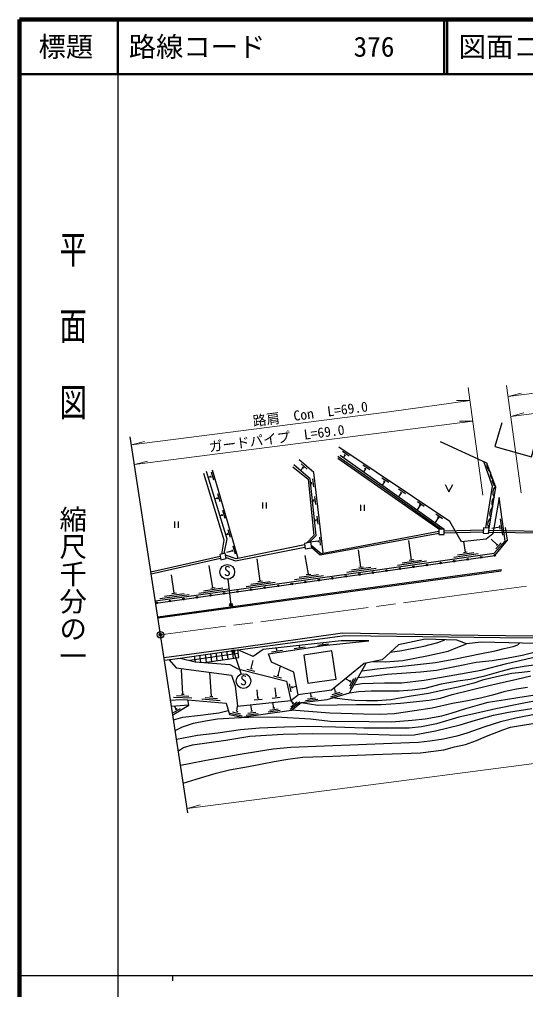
# Model space of a CAD drawing. Units: millimetres at full size, sheet at 1:1000; details may follow other scales. Extents: x 40000 to 680000, y 20000 to 380000.
# Drawn here: x 40000 to 132621, y 202409 to 380000 of the extents above; entities that cross this region are included whole.
import ezdxf
from ezdxf.enums import TextEntityAlignment as Align

# ---------------------------------------------------------------- set-up
doc = ezdxf.new("R2010")
doc.units = ezdxf.units.MM
doc.header["$LTSCALE"] = 1000
doc.header["$PDMODE"] = 32
doc.header["$PDSIZE"] = 500
doc.linetypes.add('CHAIN', pattern=[18.5, 12, -1.5, 3.5, -1.5])
for name, color, linetype, lineweight in [('M-BGD', 7, 'Continuous', 25), ('M-BGD-EXST', 7, 'Continuous', 25), ('M-BMK', 2, 'CHAIN', 13), ('M-BMK-OTRS', 5, 'Continuous', 25), ('M-BMK-SRVR', 3, 'Continuous', 25), ('M-STR-HTXT', 7, 'Continuous', 13), ('M-TTL', 2, 'Continuous', 140), ('M-TTL-BAND', 7, 'Continuous', 25), ('M-TTL-LINE', 7, 'Continuous', 50)]:
    doc.layers.add(name, color=color, linetype=linetype, lineweight=lineweight)
doc.layers.add('M-OTRS', color=6, linetype='Continuous')
doc.layers.add('M-TTL-TXT', color=7, linetype='Continuous')
doc.styles.add('@ＭＳ ゴシック', font='')
doc.styles.add('ＭＳ ゴシック', font='')
doc.styles.get('@ＭＳ ゴシック').set_extended_font_data('@MS Gothic')
doc.styles.get('ＭＳ ゴシック').set_extended_font_data('MS Gothic')

msp = doc.modelspace()

# ---------------------------------------------------------------- hatches: boundary and pattern name
at = {"layer": 'M-BGD-EXST'}
for points in [[(78942, 272951, -1), (78503, 272711, -0.41421), (78603, 273050, -0.41421)], [(79368, 264474, -1), (78929, 264235, -0.41421), (79029, 264574, -0.41421)]]:
    msp.add_hatch(color=256, dxfattribs=at).paths.add_polyline_path(points)

# ---------------------------------------------------------------- linework, layer by layer
at = {"layer": 'M-BGD'}
for p, q in [((98679, 300246), (117738, 286692)), ((100338, 300068), (99092, 300903)), ((99548, 300236), (99272, 299824)), ((99693, 300138), (99403, 300333)), ((92666, 297690), (91527, 298665)), ((116738, 286692), (98274, 299638)), ((104098, 297548), (102852, 298383)), ((75567, 295672), (75144, 297111)), ((91901, 297950), (91438, 297409)), ((92034, 297836), (91768, 298064)), ((103308, 297717), (102962, 297200)), ((103453, 297619), (103162, 297814)), ((75068, 296307), (74514, 296144)), ((75117, 296139), (75019, 296475)), ((93493, 295121), (93299, 295098)), ((93514, 294947), (93473, 295295)), ((93880, 294412), (93703, 295901)), ((107586, 295211), (106340, 296046)), ((106796, 295379), (106385, 294766)), ((106941, 295282), (106651, 295477)), ((76733, 291698), (76313, 293138)), ((109848, 293334), (109380, 292636)), ((110638, 293166), (109392, 294001)), ((109993, 293237), (109702, 293432)), ((76235, 292334), (75733, 292188)), ((76284, 292166), (76186, 292502)), ((84467, 291576), (84467, 290458)), ((85133, 291576), (85133, 290458)), ((93874, 291919), (93625, 291889)), ((93894, 291745), (93853, 292092)), ((94260, 291209), (94083, 292699)), ((114079, 290860), (112833, 291695)), ((77623, 288640), (77203, 290080)), ((102429, 291165), (102429, 290047)), ((103096, 291165), (103096, 290047)), ((113289, 291028), (112757, 290234)), ((113434, 290931), (113144, 291126)), ((68374, 288080), (68374, 286962)), ((69040, 288080), (69040, 286962)), ((77125, 289276), (76671, 289144)), ((77174, 289108), (77076, 289444)), ((94296, 288300), (93994, 288266)), ((94316, 288126), (94276, 288474)), ((94679, 287589), (94510, 289079)), ((116651, 288776), (116056, 287888)), ((117441, 288608), (116195, 289443)), ((116796, 288678), (116505, 288873)), ((128451, 285599), (128030, 288570)), ((78190, 285616), (78092, 285952)), ((78639, 285148), (78220, 286588)), ((117738, 286393), (124906, 286581)), ((124872, 286136), (117738, 285948)), ((125874, 286131), (135612, 286044)), ((125903, 286508), (135587, 286335)), ((127943, 287042), (126458, 286832)), ((127992, 286696), (127894, 287389)), ((78141, 285784), (77742, 285668)), ((93321, 284283), (92139, 284080)), ((94732, 284470), (93090, 284284)), ((93491, 283298), (93321, 284283)), ((94751, 284296), (94712, 284644)), ((95114, 283759), (94945, 285249)), ((111751, 281077), (111246, 284607)), ((121607, 282487), (121344, 284409)), ((127433, 283837), (126324, 284846)), ((127150, 283080), (128160, 284189)), ((79025, 282746), (77901, 282419)), ((79074, 282578), (78976, 282914)), ((79523, 282110), (79104, 283550)), ((92139, 284080), (92309, 283094)), ((92309, 283094), (93491, 283298)), ((102494, 279763), (102051, 282934)), ((120165, 281978), (123135, 282403)), ((121261, 282438), (121954, 282537)), ((127315, 283707), (127551, 283966)), ((64069, 278865), (76728, 281725)), ((76817, 281332), (64129, 278469)), ((64940, 273172), (126975, 281877)), ((84069, 277184), (83501, 281244)), ((92909, 278422), (92280, 281898)), ((109163, 280101), (114509, 280866)), ((110012, 280525), (113575, 281035)), ((111335, 281018), (112167, 281137)), ((119465, 281575), (123920, 282212)), ((65324, 270667), (128125, 279282)), ((65358, 270439), (128156, 279053)), ((75415, 275973), (74744, 280057)), ((99904, 278795), (105252, 279543)), ((100753, 279217), (104319, 279716)), ((102078, 279705), (102910, 279822)), ((128156, 279053), (128125, 279282)), ((68308, 274978), (67857, 278310)), ((82328, 276637), (85893, 277137)), ((83653, 277126), (84485, 277242)), ((90319, 277453), (95667, 278202)), ((91168, 277875), (94734, 278374)), ((92493, 278363), (93325, 278480)), ((72824, 275004), (78172, 275753)), ((73674, 275426), (77239, 275925)), ((74999, 275914), (75831, 276031)), ((81479, 276216), (86826, 276964)), ((65717, 274009), (71065, 274758)), ((66567, 274431), (70132, 274930)), ((67892, 274919), (68723, 275036)), ((69438, 263082), (79943, 264616)), ((80149, 263210), (79943, 264616)), ((87141, 264376), (87060, 264919)), ((90297, 264846), (92275, 265140)), ((91286, 264993), (91229, 265377)), ((94582, 265465), (96571, 265674)), ((95576, 265569), (95547, 265852)), ((66541, 262716), (69438, 263082)), ((80046, 263913), (71149, 262665)), ((72195, 262420), (72043, 263463)), ((73217, 262341), (73032, 263607)), ((73859, 262292), (80149, 263210)), ((74227, 262346), (74022, 263752)), ((75217, 262490), (75011, 263896)), ((76206, 262635), (76001, 264041)), ((77195, 262779), (76990, 264185)), ((78185, 262924), (77980, 264330)), ((79174, 263068), (78969, 264474)), ((86152, 264229), (88130, 264524)), ((81623, 261068), (83077, 260698)), ((82255, 261217), (82594, 261130)), ((82424, 261174), (82794, 262627)), ((87321, 259928), (87751, 261619)), ((69911, 256478), (69656, 261008)), ((75126, 256087), (74814, 260498)), ((86521, 259823), (87974, 259453)), ((87152, 259972), (87491, 259885)), ((100557, 258828), (99690, 259320)), ((100447, 258028), (101188, 259332)), ((100523, 257554), (101634, 259510)), ((86952, 256151), (86797, 257643)), ((89345, 258395), (89676, 256932)), ((89764, 257901), (89841, 257559)), ((89803, 257730), (90720, 257937)), ((97864, 256910), (97639, 257659)), ((100470, 258676), (100643, 258980)), ((68197, 255959), (71568, 255798)), ((68773, 256232), (71020, 256124)), ((69649, 256490), (70173, 256465)), ((73980, 255879), (76223, 255697)), ((74864, 256109), (75387, 256066)), ((83479, 255790), (83827, 255826)), ((83653, 255808), (83498, 257300)), ((86237, 255775), (87729, 255930)), ((86778, 256133), (87126, 256169)), ((92703, 255651), (94191, 255840)), ((93236, 256021), (93583, 256065)), ((93410, 256043), (93327, 256695)), ((96958, 256012), (99113, 256658)), ((97231, 256407), (98668, 256838)), ((97696, 256860), (98031, 256960)), ((70985, 254481), (67840, 254227)), ((68707, 253763), (68401, 254273)), ((73395, 255626), (76759, 255353)), ((79812, 253370), (79919, 254295)), ((82500, 253410), (82339, 254546)), ((82938, 255432), (84430, 255587)), ((86366, 253960), (86713, 254009)), ((86540, 253984), (86400, 254968)), ((89529, 253724), (91320, 255086)), ((89646, 254190), (90840, 255098)), ((90061, 254883), (89710, 255345)), ((89922, 254777), (90200, 254989)), ((92369, 255306), (94601, 255590)), ((68219, 253120), (69504, 253892)), ((68557, 253673), (68857, 253853)), ((78582, 253034), (80776, 252536)), ((79014, 253243), (80477, 252911)), ((79641, 253409), (79983, 253331)), ((81471, 252658), (83698, 252975)), ((81800, 253008), (83285, 253219)), ((82327, 253386), (82673, 253435)), ((85510, 253232), (87738, 253549)), ((85839, 253582), (87324, 253793))]:
    msp.add_line(p, q, dxfattribs=at)
for points in [[(128260, 306178), (127012, 301823), (133674, 299913), (135177, 305155)], [(125932, 286886), (127153, 294381), (125537, 298782), (117032, 302661)], [(64878, 273580), (105972, 279332), (126879, 282323), (128911, 284556), (127787, 292481), (126600, 285822), (125397, 284882), (120917, 284360), (118730, 288091), (98445, 301683)], [(93045, 284236), (94271, 285545), (93217, 295900), (90202, 298459)], [(95598, 282329), (94757, 289726), (93886, 297066), (91191, 299373)], [(98248, 300039), (107142, 293806), (117238, 286692)], [(125328, 286933), (126564, 294536), (124953, 299049)], [(77017, 282130), (77475, 284671), (73772, 296906)], [(74158, 297300), (77975, 284914), (77429, 282223)], [(80035, 281330), (76713, 292745), (75317, 297496)], [(90023, 298085), (92863, 295821), (93851, 285516), (92517, 284145)], [(117880, 294836), (118596, 293540), (119312, 294836)], [(286657, 290971), (271111, 288750), (269203, 288517), (268185, 289788), (248315, 287268), (228585, 284615), (203978, 281400), (178607, 278429), (142142, 267386), (138953, 267035), (118918, 267267), (99143, 267632), (80170, 264962), (66472, 263165)], [(93406, 283791), (95246, 282263), (116738, 286293)], [(126975, 281877), (129337, 284658), (128949, 286988)], [(116738, 285885), (95047, 281904), (93491, 283298)], [(92188, 283795), (79633, 281249), (77712, 281907)], [(77805, 281497), (79565, 280892), (92254, 283413)], [(79943, 264616), (99574, 267255), (127998, 266838), (140320, 266710), (142693, 267098), (178828, 277952), (196418, 280007)], [(142120, 265607), (124488, 266009), (121837, 265721), (120050, 266393), (114276, 266528), (109374, 265508), (106356, 262797), (103109, 262087), (97128, 257245), (91014, 256361), (90243, 260493), (86111, 262361), (85592, 263896), (95666, 265395), (103928, 266278), (98894, 266220), (84575, 264646), (82784, 263358), (79943, 264616)], [(107865, 264152), (109950, 264452), (114028, 265286), (116535, 265936), (117838, 266445)], [(101191, 258183), (102655, 258458), (106814, 258537), (109992, 258582), (114061, 259022), (118660, 259821), (124523, 260881), (129167, 262099), (133666, 263136), (137150, 263800), (141433, 264488), (143042, 264992)], [(139438, 265668), (136115, 264628), (131974, 263574), (129110, 262988), (126484, 262582), (123575, 262266), (119957, 261568), (116338, 260835), (113373, 260530), (107286, 260068), (103862, 259674), (101916, 259459)], [(102639, 260734), (105461, 261106), (111189, 261707), (116148, 262263), (119792, 262965), (124249, 263891), (127080, 264449), (128728, 264816), (130320, 265183), (131178, 265494), (131501, 265849)], [(104732, 262442), (107005, 262424), (110153, 262644), (114534, 263481), (118453, 264364), (120236, 265067), (121837, 265721)], [(69438, 263082), (72137, 262424), (78474, 261939), (79993, 261096), (88861, 258842), (89659, 255306)], [(67324, 262815), (68705, 261337), (78833, 259947), (79461, 257991), (79919, 254295), (89659, 255306), (91014, 256361)], [(67666, 255360), (69531, 255490), (70818, 255428), (77803, 254863), (78434, 252790), (80701, 252276), (89764, 253563), (91562, 254931), (96305, 255534), (100381, 256756), (103450, 262162)], [(100381, 256756), (102033, 256978), (104392, 257110), (106762, 257098), (109498, 257122), (111892, 257291), (114230, 257604), (117214, 258377), (120238, 258934), (122485, 259260), (125154, 259815), (128157, 260687), (130235, 261218), (132373, 261604), (134559, 261942)], [(91562, 254931), (94617, 254497), (101707, 254607), (106215, 254607), (109758, 254838), (114976, 255375), (117033, 255727), (119176, 256396), (122652, 257301), (125915, 258067), (130999, 259202), (133580, 259834)], [(133471, 260639), (131950, 260469), (130099, 260262), (127306, 259686), (124725, 259053), (123154, 258518), (120300, 257798), (117926, 257263), (114844, 256593), (111333, 256032), (107960, 255472), (105509, 255264), (103501, 255277), (101370, 255337), (99520, 255532), (97250, 255818)], [(132997, 257737), (130964, 257420), (128636, 256907), (126540, 256324), (124359, 255763), (121665, 255203), (119241, 254751), (115550, 253935), (112272, 253411), (108592, 252888), (106045, 252766), (102939, 252814), (96810, 253034), (89764, 253563)], [(68515, 249813), (69819, 250508), (71834, 251200), (74076, 251609), (76252, 251955), (79372, 252166), (81981, 252252), (86986, 252320), (93270, 251948), (96889, 251556), (103916, 251473), (108106, 251440), (111852, 251730), (114263, 251980), (117294, 252534), (119002, 253023), (121693, 253878), (124232, 254595), (125752, 254996), (128958, 255537), (131194, 255875), (133935, 256303)], [(68069, 252729), (70985, 254481), (70818, 255428)], [(136085, 255549), (131674, 254731), (127175, 253814), (123465, 252959), (120412, 252304), (116290, 251062), (113562, 250484), (111299, 250257), (107580, 250257), (103016, 250233), (97826, 250471), (92835, 250546), (88525, 250458), (83939, 250243), (80457, 249954), (76321, 249338), (72591, 248924), (68768, 248163)], [(68216, 251768), (69898, 252250), (73138, 252656), (75040, 252864), (76475, 253085), (78227, 253468)], [(69080, 246126), (70054, 246729), (71649, 247206), (77756, 248047), (82167, 248776), (88286, 249165), (93655, 249290), (101722, 249215), (109707, 248992), (112216, 249068), (116128, 249799), (120622, 250860), (123484, 251729), (126753, 252663), (129489, 253204), (133757, 253850)], [(134865, 252865), (130817, 252095), (128041, 251452), (125138, 250480), (121846, 249369), (120018, 248828), (117594, 248273), (115119, 247894), (113026, 247655), (108129, 247477), (89662, 246753), (86460, 246393), (83765, 245988), (80369, 245443), (74200, 244340), (71061, 243708), (69497, 243399)], [(69985, 240213), (72327, 240926), (75974, 242039), (78454, 242659), (81902, 243256), (86633, 244179), (89111, 244611), (91868, 244928), (97357, 245160), (104762, 245467), (113415, 245735), (117654, 246272), (119605, 246845), (121612, 247243), (123615, 248020), (125439, 248797), (128428, 249935), (129870, 250419), (132395, 250891), (135080, 251275)]]:
    msp.add_lwpolyline(points, dxfattribs=at)
for points in [[(116738, 285692), (117738, 285692), (117738, 286692), (116738, 286692)], [(124859, 285966), (125856, 285889), (125932, 286886), (124935, 286963)], [(76875, 281073), (77851, 281293), (77630, 282269), (76655, 282049)], [(92791, 258481), (97955, 259246), (97190, 264416), (92026, 263651)]]:
    msp.add_lwpolyline(points, close=True, dxfattribs=at)
for centre in [(117072, 280487), (119548, 280835), (122023, 281182), (124499, 281530), (126975, 281877), (104693, 278750), (107169, 279098), (109645, 279445), (112120, 279793), (114596, 280140), (92314, 277014), (94790, 277361), (97266, 277708), (99742, 278056), (102217, 278403), (79936, 275277), (82411, 275624), (84887, 275971), (87363, 276319), (89839, 276666), (67557, 273540), (70033, 273887), (72508, 274234), (74984, 274582), (77460, 274929), (65081, 273192)]:
    msp.add_circle(centre, 150, dxfattribs=at)
for centre, radius, start, end in [((127778, 298611), 2248, 175.61723, 224.70067), ((127106, 296751), 967, 163.22829, 237.08961), ((127759, 295580), 1232, 163.05329, 237.26461), ((128271, 293382), 1655, 135.37915, 210.94241), ((128142, 291401), 1715, 138.79101, 202.7066), ((127829, 289483), 1786, 135.27413, 206.22347), ((126924, 287652), 1253, 123.81169, 217.68592)]:
    msp.add_arc(centre, radius, start, end, dxfattribs=at)
at = {"layer": 'M-BGD-EXST'}
for p, q in [((78722, 272831), (78181, 277530)), ((79148, 264354), (80566, 260160))]:
    msp.add_line(p, q, dxfattribs=at)
for centre, radius in [((78027, 278871), 1350), ((78722, 272831), 250), ((79148, 264354), 250), ((80998, 258881), 1350)]:
    msp.add_circle(centre, radius, dxfattribs=at)
at = {"layer": 'M-BMK'}
msp.add_lwpolyline([(65830, 267357), (91939, 270769), (120902, 274650), (165228, 280576), (202364, 285603), (252530, 292369), (264222, 293885), (304529, 299059), (346150, 304441), (357479, 305638), (363573, 306096), (374421, 306712), (382389, 306894), (395072, 306937), (410679, 306219), (425284, 304805), (434884, 303442), (450917, 300425), (463215, 297510)], dxfattribs=at)
at = {"layer": 'M-BMK-OTRS'}
msp.add_line((70815, 234787), (60287, 303572), dxfattribs=at)
at = {"layer": 'M-BMK-SRVR'}
msp.add_circle((65830, 267357), 600, dxfattribs=at)
at = {"layer": 'M-OTRS'}
msp.add_point((65830, 267357), dxfattribs=at)
at = {"layer": 'M-STR-HTXT'}
for p, q in [((124817, 292888), (122134, 312598)), ((131823, 293319), (129152, 312969)), ((129425, 310957), (131792, 311607)), ((122459, 310211), (120004, 310222)), ((129920, 307318), (132287, 307969)), ((122973, 306437), (120518, 306469)), ((60512, 302104), (62879, 302754)), ((61061, 298517), (63429, 299166)), ((70698, 235557), (73065, 236206))]:
    msp.add_line(p, q, dxfattribs=at)
for points in [[(129425, 310957), (159494, 314842), (202589, 320679), (209353, 321785)], [(129920, 307318), (141303, 308793), (182863, 314139), (187917, 314759)], [(60512, 302104), (107632, 308193), (122459, 310211)], [(122973, 306437), (94813, 302851), (61061, 298517)], [(70698, 235557), (103839, 239821), (129972, 243221), (166051, 247949), (192766, 251467), (255721, 259538), (271231, 261686)]]:
    msp.add_lwpolyline(points, dxfattribs=at)
at = {"layer": 'M-TTL'}
for p, q in [((40000, 380000), (40000, 20000)), ((680000, 380000), (40000, 380000))]:
    msp.add_line(p, q, dxfattribs=at)
at = {"layer": 'M-TTL-BAND'}
for p, q in [((58000, 370000), (58000, 20000)), ((40000, 205000), (579000, 205000)), ((68000, 205000), (68000, 204000))]:
    msp.add_line(p, q, dxfattribs=at)
at = {"layer": 'M-TTL-LINE'}
for p, q in [((58000, 380000), (58000, 370000)), ((117750, 380000), (117750, 370000)), ((118250, 380000), (118250, 370000)), ((40000, 370000), (680000, 370000))]:
    msp.add_line(p, q, dxfattribs=at)

# ---------------------------------------------------------------- texts
at = {"layer": 'M-BGD-EXST', "style": 'ＭＳ ゴシック'}
for p in [(77372, 277579), (80343, 257588)]:
    msp.add_text('S', height=1833, rotation=358.508, dxfattribs=at).set_placement(p, align=Align.BOTTOM_LEFT)
at = {"layer": 'M-STR-HTXT', "style": 'ＭＳ ゴシック'}
for s, rotation, p in [('路肩\u3000Con  L=69.0', 7.364, (82892, 304996)), ('ガードパイプ\u3000L=69.0', 7.317, (74875, 300291))]:
    msp.add_text(s, height=1833, rotation=rotation, dxfattribs=at).set_placement(p, align=Align.BOTTOM_LEFT)
at = {"layer": 'M-TTL-BAND', "style": '@ＭＳ ゴシック', "width": 1.4}
msp.add_text('平  面  図', height=3666, rotation=270, dxfattribs=at).set_placement((49777, 306475), align=Align.MIDDLE_RIGHT)
at = {"layer": 'M-TTL-BAND', "style": '@ＭＳ ゴシック'}
msp.add_text('縮尺千分の一', height=3666, rotation=270, dxfattribs=at).set_placement((49777, 261030), align=Align.MIDDLE_RIGHT)
at = {"layer": 'M-TTL-TXT', "style": 'ＭＳ ゴシック'}
msp.add_text('標題', height=3666, dxfattribs=at).set_placement((48500, 375000), align=Align.MIDDLE_CENTER)
for s, p in [('路線コード', (60000, 375000)), ('376', (101142, 375000)), ('図面コード', (120380, 375000))]:
    msp.add_text(s, height=3666, dxfattribs=at).set_placement(p, align=Align.MIDDLE_LEFT)

doc.saveas('drawing.dxf')
